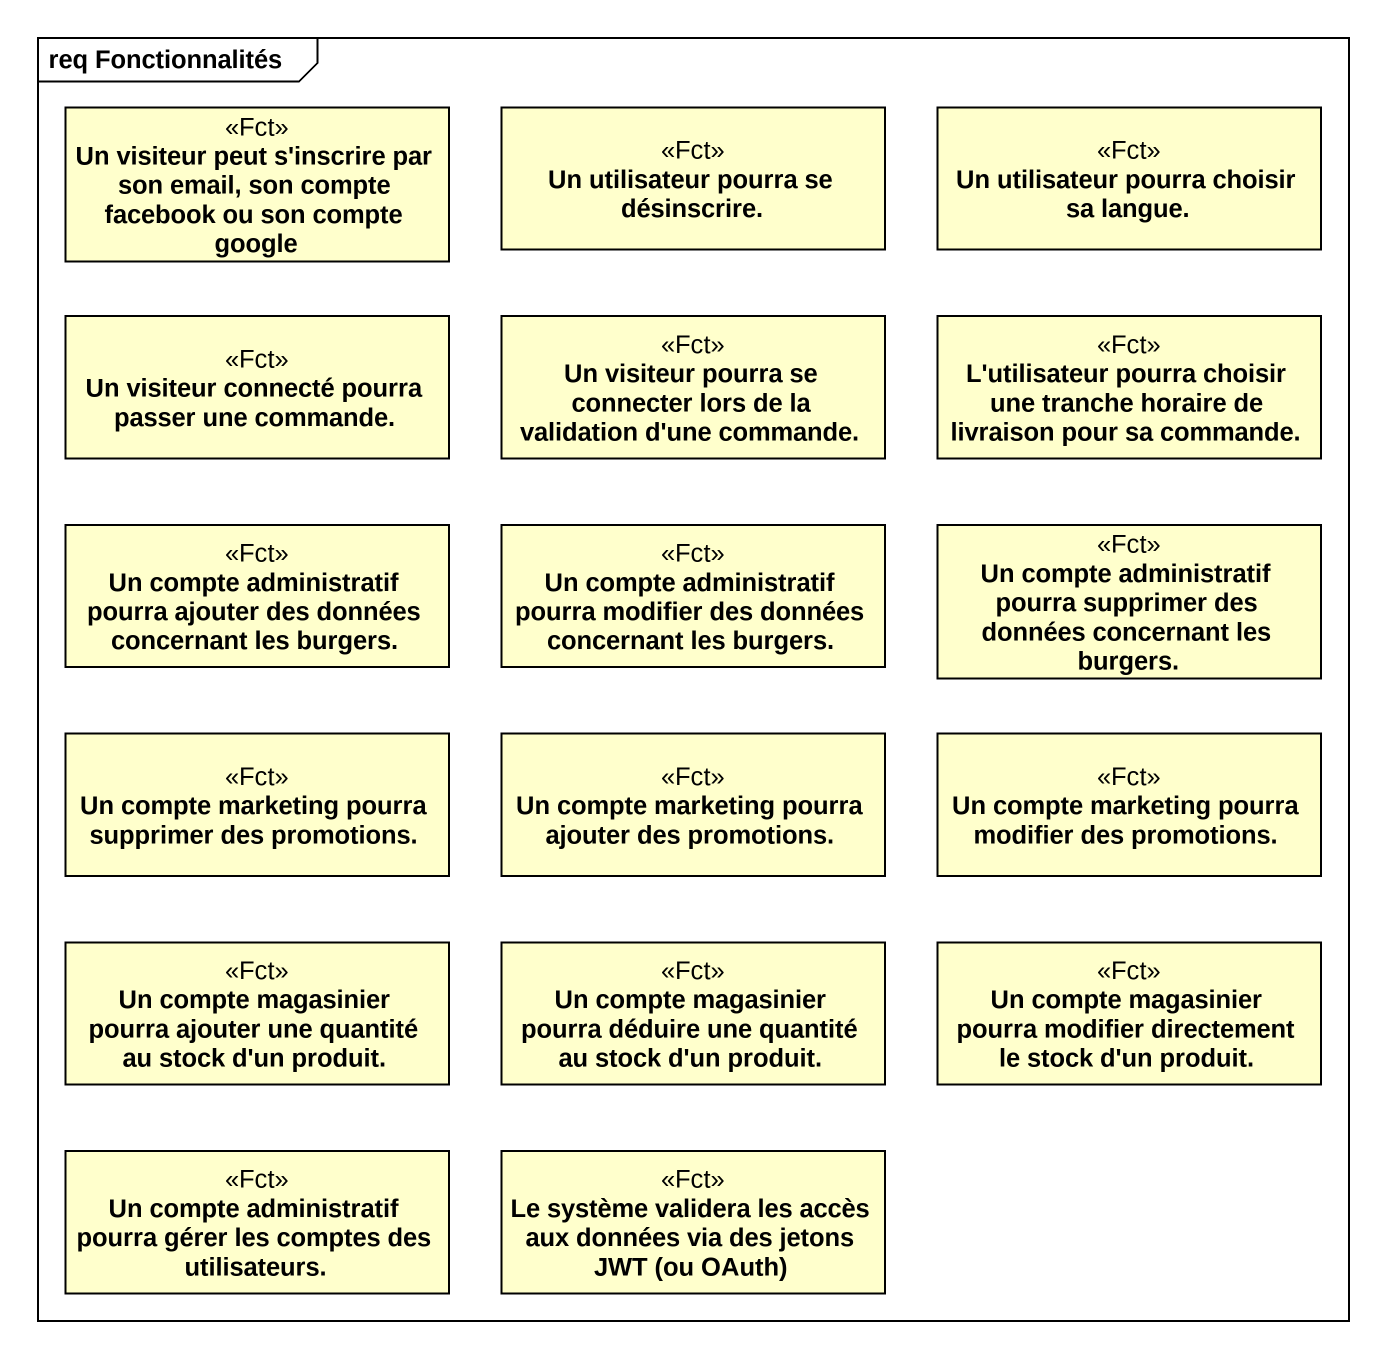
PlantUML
@startuml
mainframe req Fonctionnalités
hide circle
hide empty members
class "Un visiteur peut s'inscrire par son email, son compte facebook ou son compte google" as Un_visiteur_peut_s_inscrire <<Fct>>
class "Un utilisateur pourra se désinscrire." as Un_utilisateur_pourra_se <<Fct>>
class "Un utilisateur pourra choisir sa langue." as Un_utilisateur_pourra <<Fct>>
class "Un visiteur connecté pourra passer une commande." as Un_visiteur_connecté_pourra <<Fct>>
class "Un visiteur pourra se connecter lors de la validation d'une commande." as Un_visiteur_pourra_se <<Fct>>
class "L'utilisateur pourra choisir une tranche horaire de livraison pour sa commande." as L_utilisateur_pourra <<Fct>>
class "Un compte administratif pourra ajouter des données concernant les burgers." as Un_compte_administratif <<Fct>>
class "Un compte administratif pourra modifier des données concernant les burgers." as Un_compte_administratif_2 <<Fct>>
class "Un compte administratif pourra supprimer des données concernant les burgers." as Un_compte_administratif_3 <<Fct>>
class "Un compte marketing pourra supprimer des promotions." as Un_compte_marketing_pourra <<Fct>>
class "Un compte marketing pourra ajouter des promotions." as Un_compte_marketing_pourra_2 <<Fct>>
class "Un compte marketing pourra modifier des promotions." as Un_compte_marketing_pourra_3 <<Fct>>
class "Un compte magasinier pourra ajouter une quantité au stock d'un produit." as Un_compte_magasinier_pourra <<Fct>>
class "Un compte magasinier pourra déduire une quantité au stock d'un produit." as Un_compte_magasinier_pourra_2 <<Fct>>
class "Un compte magasinier pourra modifier directement le stock d'un produit." as Un_compte_magasinier_pourra_3 <<Fct>>
class "Un compte administratif pourra gérer les comptes des utilisateurs." as Un_compte_administratif_4 <<Fct>>
class "Le système validera les accès aux données via des jetons JWT (ou OAuth)" as Le_système_validera_les <<Fct>>
@enduml
